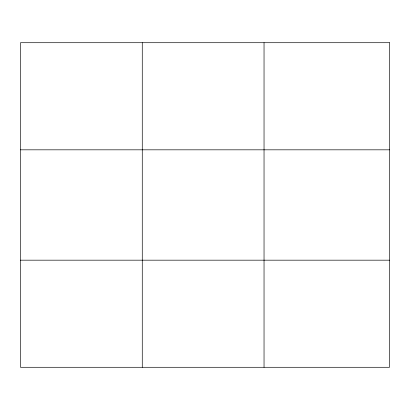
<?xml version="1.0" encoding="UTF-8"?>
<svg xmlns="http://www.w3.org/2000/svg" width="410" height="410" viewBox="0 0 410 410"><rect width="100%" height="100%" fill="white"/><g stroke="black" fill="none" stroke-linecap="round" stroke-linejoin="round"><path stroke-width="0.61" d="M142.27 42.712L142.27 367.288M264.04 42.712L264.04 367.288M20.5 149.824L389.5 149.824M20.5 260.176L389.5 260.176M389.5 42.712L389.5 367.288L20.5 367.288L20.5 42.712L389.5 42.712"/></g></svg>
